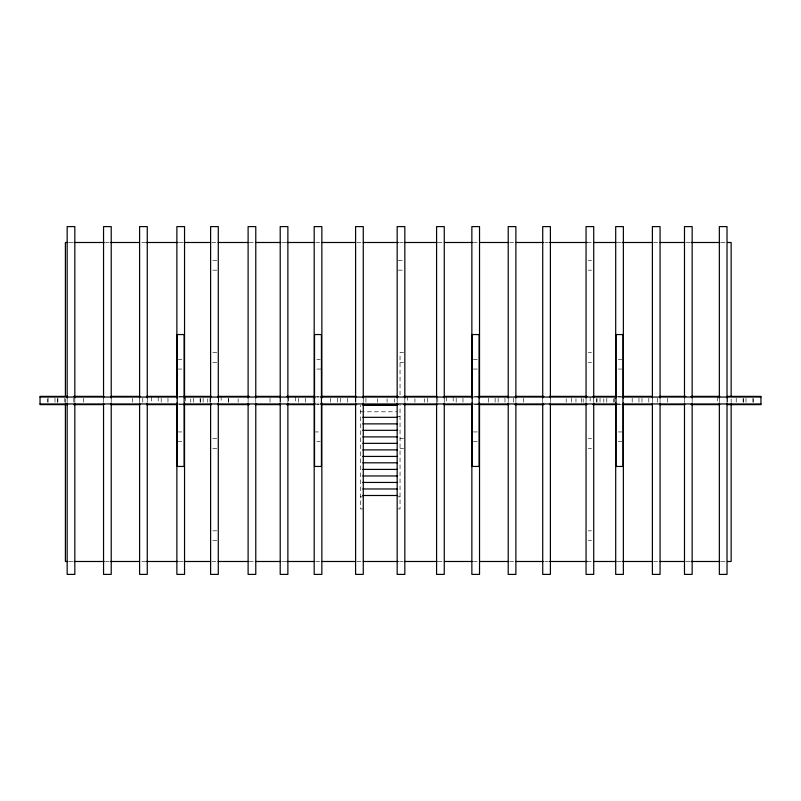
<?xml version="1.0" encoding="UTF-8"?>
<svg xmlns="http://www.w3.org/2000/svg" width="801" height="801" viewBox="0 0 801 801"><rect width="100%" height="100%" fill="white"/><g stroke="black" fill="none" stroke-linecap="round" stroke-linejoin="round"><path stroke-width="0.6" stroke-dasharray="4 3" d="M69.146 242.493L72.901 242.493M105.442 242.493L109.196 242.493M141.727 242.493L146.733 242.493M179.274 242.493L183.029 242.493M211.814 242.493L216.821 242.493M249.351 242.493L254.358 242.493M281.892 242.493L286.898 242.493M315.684 242.493L320.69 242.493M356.976 242.493L361.982 242.493M399.529 242.493L403.283 242.493M438.317 242.493L442.072 242.493M473.361 242.493L477.116 242.493M509.646 242.493L514.653 242.493M544.69 242.493L548.445 242.493M587.243 242.493L592.249 242.493M617.271 242.493L622.277 242.493M653.566 242.493L658.572 242.493M686.107 242.493L689.861 242.493M721.14 242.493L726.147 242.493M212.806 260.425L217.181 260.425M398.257 260.425L403.734 260.425M588.244 260.425L591.528 260.425M212.806 270.167L217.181 270.167M398.257 270.167L403.734 270.167M588.244 270.167L591.528 270.167M212.806 352.59L217.181 352.59M403.634 352.59L400.039 352.59L400.039 396.375M588.244 352.59L591.528 352.59M178.363 359.469L181.817 359.469M316.826 359.469L320.28 359.469M473.361 359.469L477.957 359.469M618.342 359.469L621.796 359.469M212.806 362.322L217.181 362.322M400.039 362.322L403.634 362.322M588.244 362.322L591.528 362.322M178.363 369.061L181.817 369.061M316.826 369.061L321.431 369.061M473.361 369.061L479.108 369.061M618.342 369.061L621.796 369.061M178.973 396.375L182.728 396.375M316.415 396.375L319.148 396.375M474.342 396.375L478.097 396.375M617.341 396.375L622.337 396.375M178.973 397.046L182.728 397.046M316.645 397.046L319.219 397.046M474.272 397.046L478.097 397.046M618.072 397.046L622.027 397.046M178.973 403.954L182.728 403.954M316.645 403.954L319.219 403.954M474.272 403.954L478.097 403.954M616.039 403.954L624.289 403.954M178.943 404.625L182.698 404.625M316.415 404.625L319.098 404.625M474.342 404.625L478.067 404.625M617.331 404.625L622.337 404.625M360.39 411.794L397.566 411.794M398.127 416.7L400.039 416.7M178.363 431.939L181.817 431.939M314.533 431.939L320.28 431.939M473.361 431.939L477.957 431.939M618.342 431.939L621.796 431.939M212.806 438.678L217.181 438.678M400.039 438.678L403.634 438.678M588.244 438.678L591.528 438.678M178.363 441.531L181.817 441.531M316.826 441.531L320.28 441.531M473.361 441.531L477.957 441.531M618.342 441.531L621.796 441.531M212.806 448.41L217.181 448.41M400.039 448.41L403.634 448.41M588.244 448.41L591.528 448.41M360.39 496.84L363.264 496.84M398.127 496.84L400.039 496.84M363.264 508.925L360.39 508.925L360.39 405.236M398.127 508.925L400.039 508.925L400.039 404.625M212.806 530.833L217.181 530.833M588.244 530.833L591.528 530.833M212.806 540.575L217.181 540.575M588.244 540.575L591.528 540.575M69.146 561.491L72.901 561.491M105.442 561.491L109.196 561.491M141.727 561.491L146.733 561.491M179.274 561.491L183.029 561.491M211.814 561.491L216.821 561.491M249.351 561.491L254.358 561.491M281.892 561.491L286.898 561.491M315.684 561.491L320.69 561.491M356.976 561.491L361.982 561.491M399.529 561.491L403.283 561.491M438.317 561.491L442.072 561.491M473.361 561.491L477.116 561.491M509.646 561.491L514.653 561.491M544.69 561.491L548.445 561.491M587.243 561.491L592.249 561.491M617.271 561.491L622.277 561.491M653.566 561.491L658.572 561.491M686.107 561.491L689.861 561.491M721.14 561.491L726.147 561.491M753.28 398.738L753.28 402.262M752.9 398.197L752.9 402.803M745.991 398.197L745.991 402.803M743.538 398.738L743.538 402.262M743.118 398.197L743.118 402.803M736.219 398.197L736.219 402.803M731.153 398.868L731.153 402.623M727.208 398.197L727.208 402.803M727.018 397.997L727.018 403.003M719.348 397.997L719.348 403.003M717.426 397.046L717.426 402.803M692.154 397.997L692.154 403.003M684.485 397.997L684.485 403.003M667.433 398.197L667.433 402.803M660.064 397.997L660.064 403.003M657.391 398.197L657.391 402.803M652.394 397.997L652.394 403.003M648.81 398.197L648.81 403.954M641.961 398.197L641.961 402.803M638.958 398.197L638.958 402.803M632.189 398.197L632.189 402.803M614.697 398.197L614.697 402.803M613.586 398.738L613.586 402.262M606.798 398.197L606.798 402.803M603.814 398.738L603.814 402.262M600.029 398.197L600.029 402.803M597.025 398.197L597.025 402.803M596.605 398.738L596.605 402.262M593.721 397.997L593.721 403.003M590.177 397.046L590.177 402.803M586.052 397.997L586.052 403.003M583.178 398.738L583.178 402.262M581.596 398.197L581.596 402.803M575.969 398.738L575.969 402.262M571.554 398.197L571.554 402.803M566.197 398.738L566.197 402.262M550.397 397.997L550.397 403.003M542.728 397.997L542.728 403.003M523.604 398.197L523.604 402.803M515.884 397.997L515.884 403.003M513.551 398.197L513.551 402.803M508.214 397.997L508.214 403.003M504.97 398.197L504.97 403.954M498.132 398.197L498.132 402.803M495.118 398.197L495.118 402.803M488.35 398.197L488.35 402.803M462.968 398.197L462.968 402.803M456.19 398.197L456.19 402.803M453.186 397.046L453.186 402.803M446.347 397.046L446.347 402.803M444.255 397.997L444.255 403.003M437.767 398.197L437.767 402.803M436.585 397.997L436.585 403.003M427.714 398.197L427.714 402.803M424.7 398.738L424.7 402.262M414.918 398.738L414.918 402.262M407.709 396.375L407.709 402.262M404.835 397.997L404.835 403.003M397.166 397.997L397.166 403.003M394.292 398.738L394.292 402.262M387.083 398.738L387.083 402.262M377.301 398.738L377.301 402.262M365.917 398.197L365.917 402.803M363.264 397.997L363.264 403.003M355.874 398.197L355.874 402.803M355.594 397.997L355.594 403.003M347.294 398.197L347.294 403.954M340.455 398.197L340.455 402.803M337.441 398.197L337.441 402.803M330.673 398.197L330.673 402.803M313.191 398.197L313.191 402.803M305.291 398.197L305.291 402.803M298.513 398.197L298.513 402.803M295.509 397.046L295.509 402.803M288.67 397.046L288.67 402.803M287.879 397.997L287.879 403.003M280.21 397.997L280.21 403.003M280.09 398.197L280.09 402.803M270.037 398.197L270.037 402.803M255.779 397.997L255.779 403.003M248.11 397.997L248.11 403.003M238.147 398.738L238.147 402.262M228.605 398.197L228.605 402.803M228.365 398.738L228.365 402.262M221.156 396.375L221.156 402.262M218.563 398.197L218.563 402.803M218.283 397.997L218.283 403.003M210.613 397.997L210.613 403.003M209.982 398.197L209.982 403.954M207.739 398.738L207.739 402.262M203.134 398.197L203.134 402.803M200.53 398.738L200.53 402.262M200.13 398.197L200.13 402.803M193.351 398.197L193.351 402.803M190.748 398.738L190.748 402.262M185.462 397.046L185.462 402.803M167.97 398.197L167.97 402.803M161.201 398.197L161.201 402.803M158.197 397.046L158.197 402.803M151.349 397.046L151.349 402.803M147.264 397.997L147.264 403.003M142.768 398.197L142.768 402.803M139.594 397.997L139.594 403.003M132.726 398.197L132.726 402.803M111.219 397.997L111.219 403.003M103.549 397.997L103.549 403.003M83.574 398.197L83.574 403.954M74.833 397.997L74.833 403.003M73.792 398.197L73.792 402.803M67.164 397.997L67.164 403.003M65.392 398.868L65.392 402.623M64.781 398.197L64.781 402.803M57.882 398.197L57.882 402.803M57.462 398.738L57.462 402.262M55.009 398.197L55.009 402.803M48.1 398.197L48.1 402.803M47.72 398.738L47.72 402.262"/><path stroke-width="1.2" d="M67.895 242.493L65.392 242.493L65.392 396.365M74.153 242.493L104.19 242.493M110.448 242.493L139.234 242.493M146.733 242.493L178.022 242.493M184.28 242.493L210.563 242.493M218.072 242.493L248.1 242.493M255.609 242.493L280.64 242.493M286.898 242.493L314.433 242.493M321.942 242.493L355.724 242.493M363.233 242.493L398.277 242.493M404.535 242.493L437.066 242.493M444.575 242.493L472.109 242.493M479.619 242.493L508.395 242.493M515.904 242.493L543.438 242.493M549.696 242.493L587.243 242.493M593.501 242.493L616.019 242.493M622.277 242.493L652.314 242.493M659.824 242.493L684.855 242.493M691.113 242.493L719.889 242.493M727.398 242.493L731.153 242.493L731.153 396.365M67.584 396.375L40.05 396.375L40.05 404.625L67.574 404.625M73.652 396.375L103.88 396.375M111.029 396.375L140.175 396.375M146.433 396.375L177.722 396.375M183.279 396.375L211.514 396.375M217.772 396.375L249.331 396.375M255.319 396.375L280.39 396.375M286.598 396.375L314.142 396.375M321.391 396.375L356.175 396.375M362.953 396.375L397.997 396.375M404.044 396.375L437.106 396.375M444.305 396.375L471.859 396.375M479.308 396.375L508.134 396.375M515.303 396.375L543.849 396.375M549.436 396.375L586.983 396.375M592.94 396.375L616.089 396.375M622.337 396.375L652.324 396.375M659.573 396.375L685.856 396.375M691.063 396.375L719.799 396.375M727.158 396.375L760.95 396.375L760.95 404.625L727.228 404.625M40.05 397.046L177.922 397.046M183.98 397.046L315.584 397.046M320.38 397.046L473.261 397.046M478.027 397.046L616.83 397.046M622.948 397.046L760.95 397.046M40.05 403.954L177.922 403.954M183.98 403.954L315.584 403.954M320.38 403.954L473.261 403.954M478.027 403.954L616.83 403.954M622.948 403.954L760.95 403.954M73.652 404.625L103.87 404.625M111.029 404.625L140.155 404.625M146.413 404.625L177.692 404.625M183.279 404.625L211.484 404.625M217.742 404.625L249.331 404.625M255.279 404.625L280.39 404.625M286.558 404.625L314.092 404.625M321.391 404.625L356.635 404.625M363.264 404.625L397.947 404.625M403.784 404.625L437.506 404.625M443.744 404.625L472.47 404.625M479.308 404.625L508.685 404.625M514.933 404.625L543.849 404.625M549.897 404.625L586.843 404.625M592.94 404.625L616.089 404.625M622.327 404.625L652.324 404.625M659.794 404.625L684.815 404.625M691.063 404.625L719.799 404.625M362.873 405.236L397.566 405.236M362.873 417.321L397.566 417.321M362.873 423.869L397.566 423.869M362.873 430.317L397.566 430.317M362.873 436.885L397.566 436.885M362.873 443.353L397.566 443.353M362.873 449.882L397.566 449.882M362.873 456.43L397.566 456.43M362.873 462.808L397.566 462.808M362.873 469.406L397.566 469.406M362.873 475.964L397.566 475.964M362.873 482.452L397.566 482.452M362.873 488.97L397.566 488.97M362.873 495.489L397.566 495.489M67.895 561.491L65.392 561.491L65.392 403.864M74.153 561.491L104.19 561.491M110.448 561.491L139.234 561.491M146.733 561.491L178.022 561.491M184.28 561.491L210.563 561.491M218.072 561.491L248.1 561.491M255.609 561.491L280.64 561.491M286.898 561.491L314.433 561.491M321.942 561.491L355.724 561.491M363.233 561.491L398.277 561.491M404.535 561.491L437.066 561.491M444.575 561.491L472.109 561.491M479.619 561.491L508.395 561.491M515.904 561.491L543.438 561.491M549.696 561.491L587.243 561.491M593.501 561.491L616.019 561.491M622.277 561.491L652.314 561.491M659.824 561.491L684.855 561.491M691.113 561.491L719.889 561.491M727.398 561.491L731.153 561.491L731.153 403.864M727.018 397.997L727.018 226.603L719.348 226.603L719.348 397.997M727.018 403.003L727.018 574.397L719.348 574.397L719.348 403.003M692.154 397.997L692.154 226.603L684.485 226.603L684.485 397.997M692.154 403.003L692.154 574.397L684.485 574.397L684.485 403.003M660.064 397.997L660.064 226.603L652.394 226.603L652.394 397.997M660.064 403.003L660.064 574.397L652.394 574.397L652.394 403.003M623.368 397.997L623.368 226.603L615.699 226.603L615.699 397.997M623.368 403.003L623.368 574.397L615.699 574.397L615.699 403.003M593.721 397.997L593.721 226.603L586.052 226.603L586.052 397.997M593.721 403.003L593.721 574.397L586.052 574.397L586.052 403.003M550.397 397.997L550.397 226.603L542.728 226.603L542.728 397.997M550.397 403.003L550.397 574.397L542.728 574.397L542.728 403.003M515.884 397.997L515.884 226.603L508.214 226.603L508.214 397.997M515.884 403.003L515.884 574.397L508.214 574.397L508.214 403.003M479.529 397.997L479.529 226.603L471.859 226.603L471.859 397.997M479.529 403.003L479.529 574.397L471.859 574.397L471.859 403.003M444.255 397.997L444.255 226.603L436.585 226.603L436.585 397.997M444.255 403.003L444.255 574.397L436.585 574.397L436.585 403.003M404.835 397.997L404.835 226.603L397.166 226.603L397.166 397.997M404.835 403.003L404.835 574.397L397.166 574.397L397.166 403.003M363.264 397.997L363.264 226.603L355.594 226.603L355.594 397.997M363.264 403.003L363.264 574.397L355.594 574.397L355.594 403.003M321.852 397.997L321.852 226.603L314.182 226.603L314.182 397.997M321.852 403.003L321.852 574.397L314.182 574.397L314.182 403.003M287.879 397.997L287.879 226.603L280.21 226.603L280.21 397.997M287.879 403.003L287.879 574.397L280.21 574.397L280.21 403.003M255.779 397.997L255.779 226.603L248.11 226.603L248.11 397.997M255.779 403.003L255.779 574.397L248.11 574.397L248.11 403.003M218.283 397.997L218.283 226.603L210.613 226.603L210.613 397.997M218.283 403.003L218.283 574.397L210.613 574.397L210.613 403.003M184.54 397.997L184.54 226.603L176.871 226.603L176.871 397.997M184.54 403.003L184.54 574.397L176.871 574.397L176.871 403.003M147.264 397.997L147.264 226.603L139.594 226.603L139.594 397.997M147.264 403.003L147.264 574.397L139.594 574.397L139.594 403.003M111.219 397.997L111.219 226.603L103.549 226.603L103.549 397.997M111.219 403.003L111.219 574.397L103.549 574.397L103.549 403.003M74.833 397.997L74.833 226.603L67.164 226.603L67.164 397.997M74.833 403.003L74.833 574.397L67.164 574.397L67.164 403.003M184.12 334.548L177.211 334.548L177.211 466.452L184.12 466.452L184.12 334.548M321.431 334.548L314.533 334.548L314.533 466.452L321.431 466.452L321.431 334.548M479.108 334.548L472.21 334.548L472.21 466.452L479.108 466.452L479.108 334.548M622.948 334.548L616.039 334.548L616.039 466.452L622.948 466.452L622.948 334.548"/></g></svg>
